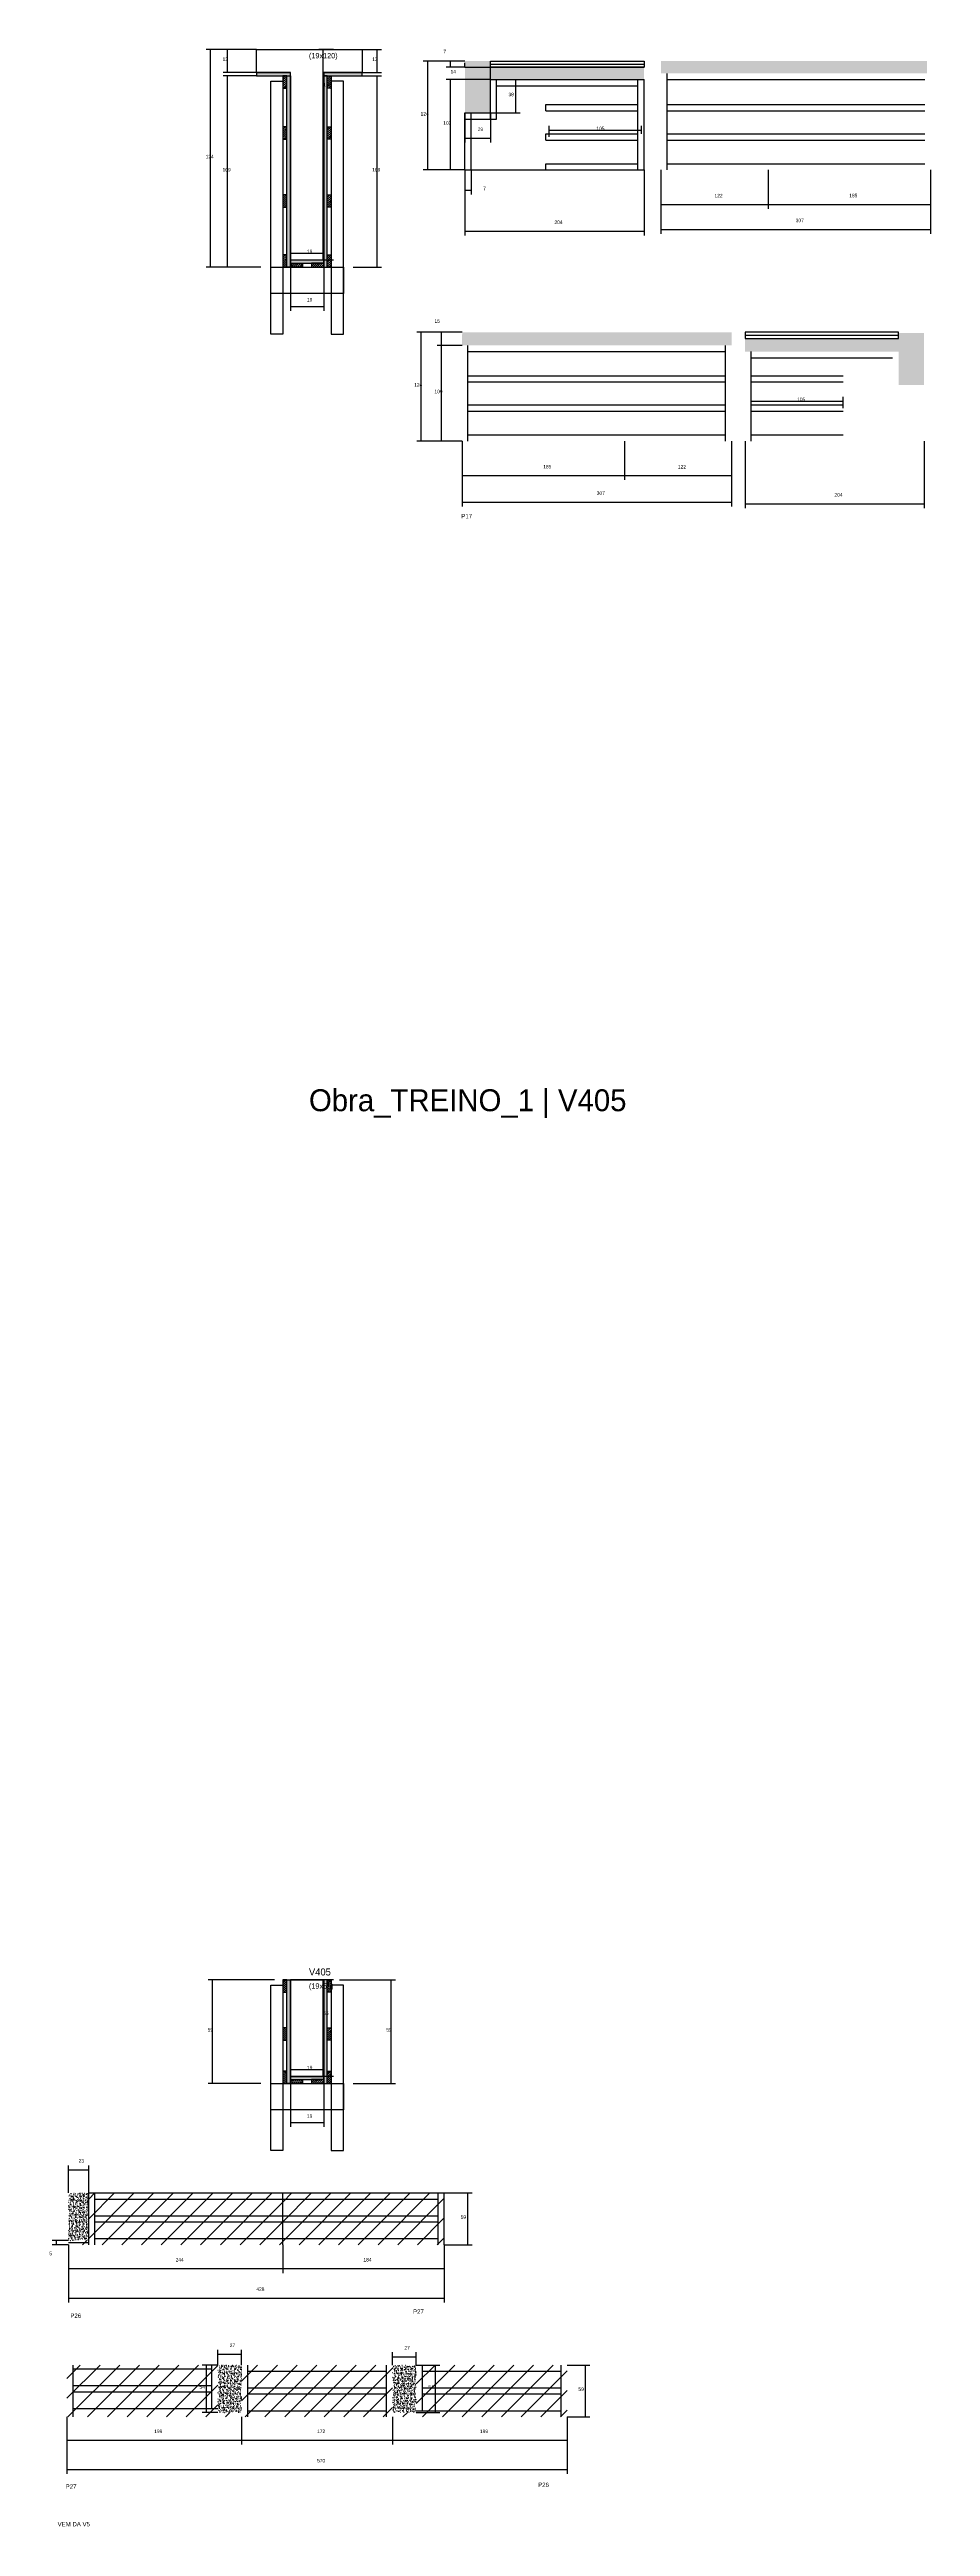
# Model space of a CAD drawing. Header units: metres. Extents: x -65046 to 21926, y -45195 to 1016.
# Drawn here: x 6105 to 7108, y -7223 to -4400 of the extents above; entities that cross this region are included whole.
import ezdxf

# ---------------------------------------------------------------- set-up
doc = ezdxf.new("R2010")
doc.units = ezdxf.units.M
for name, color, linetype in [('CONCRETO', 251, 'Continuous'), ('COTA', 241, 'Continuous'), ('Hachura', 253, 'Continuous'), ('LABEL_ID', 3, 'Continuous'), ('Madeira', 126, 'Continuous'), ('NOMENCLATURA', 7, 'Continuous'), ('Painéis', 200, 'Continuous'), ('REAPROVEITAMENTO', 251, 'Continuous'), ('SARR_2.2x7', 40, 'Continuous'), ('SARR_3.5x7', 81, 'Continuous'), ('SARR_EDITAR', 141, 'Continuous'), ('Texto Seção', 7, 'Continuous')]:
    doc.layers.add(name, color=color, linetype=linetype)

msp = doc.modelspace()

# ---------------------------------------------------------------- hatches: boundary and pattern name
at = {"layer": 'COTA'}
h = msp.add_hatch(dxfattribs=at)
h.set_pattern_fill('AR-CONC', scale=0.03)
h.paths.add_polyline_path([(6606.7, -4472.2), (6606.7, -4434.2), (6606.7, -4434.2), (6781.7, -4434.2), (6781.7, -4434.2), (6781.7, -4420.2), (6781.7, -4420.2), (6606.7, -4420.2), (6606.7, -4420.2), (6606.7, -4413.2), (6606.7, -4413.2), (6577.7, -4413.2), (6577.7, -4413.2), (6577.7, -4472.2), (6577.7, -4472.2), (6606.7, -4472.2)])
h = msp.add_hatch(dxfattribs=at)
h.set_pattern_fill('AR-CONC', scale=0.03)
h.paths.add_polyline_path([(6801, -4413.2), (6801, -4427.2), (6801, -4427.2), (7104.1, -4427.2), (7104.1, -4427.2), (7103.9, -4413.2), (7103.9, -4413.2), (6801, -4413.2)])
h = msp.add_hatch(dxfattribs=at)
h.set_pattern_fill('AR-CONC', scale=0.03)
h.paths.add_polyline_path([(6881.4, -4722.2), (6881.4, -4737.2), (6881.4, -4737.2), (6574.3, -4737.2), (6574.3, -4737.2), (6574.6, -4722.2), (6574.6, -4722.2), (6881.4, -4722.2)])
h = msp.add_hatch(dxfattribs=at)
h.set_pattern_fill('AR-CONC', scale=0.03)
h.paths.add_polyline_path([(7071.7, -4782.2), (7071.7, -4744.2), (7071.7, -4744.2), (6896.8, -4744.2), (6896.8, -4744.2), (6896.8, -4729.2), (6896.8, -4729.2), (7071.7, -4729.2), (7071.7, -4729.2), (7071.7, -4723.2), (7071.7, -4723.2), (7100.7, -4723.2), (7100.7, -4723.2), (7100.7, -4782.2), (7100.7, -4782.2), (7071.7, -4782.2)])
h = msp.add_hatch(dxfattribs=at)
h.set_pattern_fill('AR-CONC', scale=0.03)
h.paths.add_polyline_path([(6149.1, -6842.9), (6126.1, -6842.9), (6126.1, -6842.9), (6126.1, -6896.9), (6126.1, -6896.9), (6149.1, -6896.9), (6149.1, -6896.9), (6149.1, -6842.9)])
h = msp.add_hatch(dxfattribs=at)
h.set_pattern_fill('AR-CONC', scale=0.03)
h.paths.add_polyline_path([(6323.3, -7039), (6296.3, -7039), (6296.3, -7093), (6323.3, -7093)])
h = msp.add_hatch(dxfattribs=at)
h.set_pattern_fill('AR-CONC', scale=0.03)
h.paths.add_polyline_path([(6522.3, -7041.2), (6522.3, -7039), (6495.3, -7039), (6495.3, -7093), (6522.3, -7093)])
at = {"layer": 'Hachura'}
h = msp.add_hatch(color=8, dxfattribs=at)
h.dxf.hatch_style = 1
h.paths.add_polyline_path([(6378.8, -4430), (6378.8, -4426), (6378.8, -4426), (6340.1, -4426), (6340.1, -4426), (6340.1, -4430), (6340.1, -4430), (6378.8, -4430)])
h = msp.add_hatch(dxfattribs=at)
h.set_pattern_fill('ANSI31', scale=0.5)
h.paths.add_polyline_path([(6370.4, -4444), (6374.8, -4444), (6374.8, -4444), (6374.8, -4430), (6374.8, -4430), (6370.4, -4430), (6370.4, -4430), (6370.4, -4444)])
h = msp.add_hatch(color=8, dxfattribs=at)
h.dxf.hatch_style = 1
h.paths.add_polyline_path([(6374.8, -4430), (6378.8, -4430), (6378.8, -4430), (6378.8, -4648), (6378.8, -4648), (6374.8, -4648), (6374.8, -4648), (6374.8, -4430)])
h = msp.add_hatch(color=8, dxfattribs=at)
h.dxf.hatch_style = 1
h.paths.add_polyline_path([(6460.7, -4430), (6460.7, -4426), (6460.7, -4426), (6416.8, -4426), (6416.8, -4426), (6416.8, -4430), (6416.8, -4430), (6460.7, -4430)])
h = msp.add_hatch(color=8, dxfattribs=at)
h.dxf.hatch_style = 1
h.paths.add_polyline_path([(6420.8, -4428), (6416.8, -4428), (6416.8, -4428), (6416.8, -4648), (6416.8, -4648), (6420.8, -4648), (6420.8, -4648), (6420.8, -4428)])
h = msp.add_hatch(dxfattribs=at)
h.set_pattern_fill('ANSI31', scale=0.5)
h.paths.add_polyline_path([(6425.2, -4444), (6420.8, -4444), (6420.8, -4444), (6420.8, -4430), (6420.8, -4430), (6425.2, -4430), (6425.2, -4430), (6425.2, -4444)])
h = msp.add_hatch(dxfattribs=at)
h.set_pattern_fill('ANSI31', scale=0.5)
h.paths.add_polyline_path([(6370.4, -4502), (6374.8, -4502), (6374.8, -4502), (6374.8, -4488), (6374.8, -4488), (6370.4, -4488), (6370.4, -4488), (6370.4, -4502)])
h = msp.add_hatch(dxfattribs=at)
h.set_pattern_fill('ANSI31', scale=0.5)
h.paths.add_polyline_path([(6425.2, -4502), (6420.8, -4502), (6420.8, -4502), (6420.8, -4488), (6420.8, -4488), (6425.2, -4488), (6425.2, -4488), (6425.2, -4502)])
h = msp.add_hatch(dxfattribs=at)
h.set_pattern_fill('ANSI31', scale=0.5)
h.paths.add_polyline_path([(6370.4, -4579.7), (6374.8, -4579.7), (6374.8, -4579.7), (6374.8, -4565.7), (6374.8, -4565.7), (6370.4, -4565.7), (6370.4, -4565.7), (6370.4, -4579.7)])
h = msp.add_hatch(dxfattribs=at)
h.set_pattern_fill('ANSI31', scale=0.5)
h.paths.add_polyline_path([(6425.2, -4579.7), (6420.8, -4579.7), (6420.8, -4579.7), (6420.8, -4565.7), (6420.8, -4565.7), (6425.2, -4565.7), (6425.2, -4565.7), (6425.2, -4579.7)])
h = msp.add_hatch(dxfattribs=at)
h.set_pattern_fill('ANSI31', scale=0.5)
h.paths.add_polyline_path([(6370.4, -4648), (6374.8, -4648), (6374.8, -4648), (6374.8, -4634), (6374.8, -4634), (6370.4, -4634), (6370.4, -4634), (6370.4, -4648)])
h = msp.add_hatch(color=8, dxfattribs=at)
h.dxf.hatch_style = 1
h.paths.add_polyline_path([(6416.8, -4643.6), (6416.8, -4640), (6416.8, -4640), (6378.8, -4640), (6378.8, -4640), (6378.8, -4643.6), (6378.8, -4643.6), (6416.8, -4643.6)])
h = msp.add_hatch(dxfattribs=at)
h.set_pattern_fill('ANSI31', scale=0.5)
h.paths.add_polyline_path([(6378.8, -4648), (6378.8, -4643.6), (6378.8, -4643.6), (6392.8, -4643.6), (6392.8, -4643.6), (6392.8, -4648), (6392.8, -4648), (6378.8, -4648)])
h = msp.add_hatch(dxfattribs=at)
h.set_pattern_fill('ANSI31', scale=0.5)
h.paths.add_polyline_path([(6416.8, -4648), (6416.8, -4643.6), (6416.8, -4643.6), (6402.8, -4643.6), (6402.8, -4643.6), (6402.8, -4648), (6402.8, -4648), (6416.8, -4648)])
h = msp.add_hatch(dxfattribs=at)
h.set_pattern_fill('ANSI31', scale=0.5)
h.paths.add_polyline_path([(6425.2, -4648), (6420.8, -4648), (6420.8, -4648), (6420.8, -4634), (6420.8, -4634), (6425.2, -4634), (6425.2, -4634), (6425.2, -4648)])
h = msp.add_hatch(dxfattribs=at)
h.set_pattern_fill('ANSI31', scale=0.5)
h.paths.add_polyline_path([(6370.4, -6614), (6374.8, -6614), (6374.8, -6614), (6374.8, -6600), (6374.8, -6600), (6370.4, -6600), (6370.4, -6600), (6370.4, -6614)])
h = msp.add_hatch(color=8, dxfattribs=at)
h.dxf.hatch_style = 1
h.paths.add_polyline_path([(6378.8, -6600), (6374.8, -6600), (6374.8, -6600), (6374.8, -6718), (6374.8, -6718), (6378.8, -6718), (6378.8, -6718), (6378.8, -6600)])
h = msp.add_hatch(color=8, dxfattribs=at)
h.dxf.hatch_style = 1
h.paths.add_polyline_path([(6420.8, -6600), (6416.8, -6600), (6416.8, -6600), (6416.8, -6718), (6416.8, -6718), (6420.8, -6718), (6420.8, -6718), (6420.8, -6600)])
h = msp.add_hatch(dxfattribs=at)
h.set_pattern_fill('ANSI31', scale=0.5)
h.paths.add_polyline_path([(6425.2, -6614), (6420.8, -6614), (6420.8, -6614), (6420.8, -6600), (6420.8, -6600), (6425.2, -6600), (6425.2, -6600), (6425.2, -6614)])
h = msp.add_hatch(dxfattribs=at)
h.set_pattern_fill('ANSI31', scale=0.5)
h.paths.add_polyline_path([(6370.4, -6668.8), (6374.8, -6668.8), (6374.8, -6668.8), (6374.8, -6654.8), (6374.8, -6654.8), (6370.4, -6654.8), (6370.4, -6654.8), (6370.4, -6668.8)])
h = msp.add_hatch(dxfattribs=at)
h.set_pattern_fill('ANSI31', scale=0.5)
h.paths.add_polyline_path([(6425.2, -6668.8), (6420.8, -6668.8), (6420.8, -6668.8), (6420.8, -6654.8), (6420.8, -6654.8), (6425.2, -6654.8), (6425.2, -6654.8), (6425.2, -6668.8)])
h = msp.add_hatch(dxfattribs=at)
h.set_pattern_fill('ANSI31', scale=0.5)
h.paths.add_polyline_path([(6370.4, -6718), (6374.8, -6718), (6374.8, -6718), (6374.8, -6704), (6374.8, -6704), (6370.4, -6704), (6370.4, -6704), (6370.4, -6718)])
h = msp.add_hatch(color=8, dxfattribs=at)
h.dxf.hatch_style = 1
h.paths.add_polyline_path([(6416.8, -6713.6), (6416.8, -6710), (6416.8, -6710), (6378.8, -6710), (6378.8, -6710), (6378.8, -6713.6), (6378.8, -6713.6), (6416.8, -6713.6)])
h = msp.add_hatch(dxfattribs=at)
h.set_pattern_fill('ANSI31', scale=0.5)
h.paths.add_polyline_path([(6378.8, -6718), (6378.8, -6713.6), (6378.8, -6713.6), (6392.8, -6713.6), (6392.8, -6713.6), (6392.8, -6718), (6392.8, -6718), (6378.8, -6718)])
h = msp.add_hatch(dxfattribs=at)
h.set_pattern_fill('ANSI31', scale=0.5)
h.paths.add_polyline_path([(6416.8, -6718), (6416.8, -6713.6), (6416.8, -6713.6), (6402.8, -6713.6), (6402.8, -6713.6), (6402.8, -6718), (6402.8, -6718), (6416.8, -6718)])
h = msp.add_hatch(dxfattribs=at)
h.set_pattern_fill('ANSI31', scale=0.5)
h.paths.add_polyline_path([(6425.2, -6718), (6420.8, -6718), (6420.8, -6718), (6420.8, -6704), (6420.8, -6704), (6425.2, -6704), (6425.2, -6704), (6425.2, -6718)])
at = {"layer": 'REAPROVEITAMENTO'}
h = msp.add_hatch(dxfattribs=at)
h.set_pattern_fill('ANSI31', scale=5)
h.paths.add_polyline_path([(6149.1, -6896.9), (6126.1, -6896.9), (6126.1, -6896.9), (6126.1, -6901.9), (6126.1, -6901.9), (6370.1, -6901.9), (6370.1, -6901.9), (6370.1, -6842.9), (6370.1, -6842.9), (6149.1, -6842.9), (6149.1, -6842.9), (6149.1, -6896.9)])
h = msp.add_hatch(dxfattribs=at)
h.set_pattern_fill('ANSI31', scale=5)
h.paths.add_polyline_path([(6554.1, -6901.9), (6554.1, -6842.9), (6554.1, -6842.9), (6370.1, -6842.9), (6370.1, -6842.9), (6370.1, -6901.9), (6370.1, -6901.9), (6554.1, -6901.9)])
h = msp.add_hatch(dxfattribs=at)
h.set_pattern_fill('ANSI31', scale=5)
h.paths.add_polyline_path([(6296.3, -7093), (6296.3, -7039), (6296.3, -7039), (6124.3, -7039), (6124.3, -7039), (6124.3, -7098), (6124.3, -7098), (6323.3, -7098), (6323.3, -7098), (6323.3, -7093), (6323.3, -7093), (6296.3, -7093)])
h = msp.add_hatch(dxfattribs=at)
h.set_pattern_fill('ANSI31', scale=5)
h.paths.add_polyline_path([(6495.3, -7098), (6495.3, -7039), (6495.3, -7039), (6323.3, -7039), (6323.3, -7039), (6323.3, -7098), (6323.3, -7098), (6495.3, -7098)])
h = msp.add_hatch(dxfattribs=at)
h.set_pattern_fill('ANSI31', scale=5)
h.paths.add_polyline_path([(6522.3, -7093), (6495.3, -7093), (6495.3, -7093), (6495.3, -7098), (6495.3, -7098), (6694.3, -7098), (6694.3, -7098), (6694.3, -7039), (6694.3, -7039), (6522.3, -7039), (6522.3, -7039), (6522.3, -7093)])

# ---------------------------------------------------------------- linework, layer by layer
at = {"layer": 'CONCRETO'}
for points in [[(6340.1, -4426), (6340.1, -4400), (6460.7, -4400), (6460.7, -4426), (6416.8, -4426), (6416.8, -4640), (6378.8, -4640), (6378.8, -4426)], [(6378.8, -6600), (6378.8, -6600), (6416.8, -6600), (6416.8, -6628), (6416.8, -6628), (6416.8, -6710), (6378.8, -6710), (6378.8, -6600)], [(6378.8, -6710), (6416.8, -6710), (6416.8, -6600), (6378.8, -6600)]]:
    msp.add_lwpolyline(points, close=True, dxfattribs=at)
at = {"layer": 'COTA'}
for p, q in [((6340.1, -4400), (6282.8, -4400)), ((6287.8, -4648), (6287.8, -4400)), ((6340.1, -4400), (6302.1, -4400)), ((6307.1, -4426), (6307.1, -4400)), ((6427.8, -4400), (6411.3, -4400)), ((6416.3, -4640), (6416.3, -4400)), ((6460.7, -4400), (6482.6, -4400)), ((6477.6, -4426), (6477.6, -4400)), ((6340.1, -4426), (6302.1, -4426)), ((6340.1, -4430), (6302.1, -4430)), ((6307.1, -4648), (6307.1, -4430)), ((6460.7, -4426), (6482.6, -4426)), ((6460.7, -4430), (6482.6, -4430)), ((6477.6, -4648), (6477.6, -4430)), ((6577.7, -4413.2), (6556.3, -4413.2)), ((6577.7, -4420.2), (6556.3, -4420.2)), ((6561.3, -4420.2), (6561.3, -4413.2)), ((6577.7, -4420.2), (6577.7, -4415.2)), ((6577.7, -4420.2), (6606.7, -4420.2)), ((6606.7, -4434.2), (6606.7, -4415.2)), ((6606.7, -4434.2), (6556.3, -4434.2)), ((6561.3, -4537.2), (6561.3, -4434.2)), ((6577.7, -4537.2), (6556.3, -4537.2)), ((6577.7, -4537.2), (6577.7, -4611.9)), ((6577.7, -4537.2), (6577.7, -4565.4)), ((6584.7, -4537.2), (6584.7, -4565.4)), ((6781.7, -4537.2), (6781.7, -4611.9)), ((6801, -4537.2), (6801, -4581.6)), ((6801, -4537.2), (6801, -4610)), ((6923, -4537.2), (6923, -4581.6)), ((6923, -4537.2), (6923, -4581.6)), ((7108, -4537.2), (7108, -4581.6)), ((7108, -4537.2), (7108, -4610)), ((6577.7, -4560.4), (6584.7, -4560.4)), ((6801, -4576.6), (6923, -4576.6)), ((6923, -4576.6), (7108, -4576.6)), ((6378.8, -4648), (6378.8, -4627)), ((6416.8, -4648), (6416.8, -4627)), ((6577.7, -4606.9), (6781.7, -4606.9)), ((6801, -4605), (7108, -4605)), ((6345.2, -4648), (6282.8, -4648)), ((6345.2, -4648), (6302.1, -4648)), ((6378.8, -4632), (6416.8, -4632)), ((6378.8, -4648), (6378.8, -4697.7)), ((6427.8, -4640), (6411.3, -4640)), ((6416.8, -4648), (6416.8, -4697.7)), ((6450.4, -4648), (6482.6, -4648)), ((6378.8, -4692.7), (6416.8, -4692.7)), ((6574.4, -4722.2), (6522.9, -4722.2)), ((6527.9, -4846.2), (6527.9, -4722.2)), ((6574.4, -4722.2), (6546.1, -4722.2)), ((6574.4, -4737.2), (6546.1, -4737.2)), ((6574.4, -4737.2), (6546.1, -4737.2)), ((6551.1, -4737.2), (6551.1, -4722.2)), ((6551.1, -4846.2), (6551.1, -4737.2)), ((6574.4, -4846.2), (6522.9, -4846.2)), ((6574.4, -4846.2), (6546.1, -4846.2)), ((6574.4, -4846.2), (6574.4, -4890.6)), ((6574.4, -4846.2), (6574.4, -4920.7)), ((6759.4, -4846.2), (6759.4, -4890.6)), ((6759.4, -4846.2), (6759.4, -4890.6)), ((6881.4, -4846.2), (6881.4, -4890.6)), ((6881.4, -4846.2), (6881.4, -4920.7)), ((6896.8, -4846.2), (6896.8, -4922.6)), ((7100.7, -4846.2), (7100.7, -4922.6)), ((6574.4, -4885.6), (6759.4, -4885.6)), ((6759.4, -4885.6), (6881.4, -4885.6)), ((6574.4, -4915.7), (6881.4, -4915.7)), ((6896.8, -4917.6), (7100.7, -4917.6)), ((6360.8, -6600), (6285.1, -6600)), ((6290.1, -6718), (6290.1, -6600)), ((6427.8, -6600), (6411.3, -6600)), ((6416.3, -6710), (6416.3, -6600)), ((6434.8, -6600), (6498.6, -6600)), ((6493.6, -6718), (6493.6, -6600)), ((6345.2, -6718), (6285.1, -6718)), ((6378.8, -6718), (6378.8, -6697)), ((6378.8, -6702), (6416.8, -6702)), ((6378.8, -6718), (6378.8, -6767.7)), ((6427.8, -6710), (6411.3, -6710)), ((6416.8, -6718), (6416.8, -6697)), ((6416.8, -6718), (6416.8, -6767.7)), ((6450.4, -6718), (6498.6, -6718)), ((6378.8, -6762.7), (6416.8, -6762.7)), ((6554.1, -6842.9), (6586.1, -6842.9)), ((6581.1, -6901.9), (6581.1, -6842.9)), ((6126.1, -6901.9), (6126.1, -6934.1)), ((6126.1, -6901.9), (6126.1, -6967.6)), ((6370.1, -6901.9), (6370.1, -6934.1)), ((6370.1, -6901.9), (6370.1, -6934.1)), ((6554.1, -6901.9), (6554.1, -6934.1)), ((6554.1, -6901.9), (6554.1, -6967.6)), ((6554.1, -6901.9), (6586.1, -6901.9)), ((6126.1, -6929.1), (6370.1, -6929.1)), ((6370.1, -6929.1), (6554.1, -6929.1)), ((6126.1, -6962.6), (6554.1, -6962.6)), ((6296.3, -7039), (6296.3, -7021.6)), ((6296.3, -7026.6), (6323.3, -7026.6)), ((6323.3, -7039), (6323.3, -7021.6)), ((6495.3, -7039), (6495.3, -7024.5)), ((6522.3, -7039), (6522.3, -7024.5)), ((6296.3, -7039), (6278.4, -7039)), ((6283.4, -7093), (6283.4, -7039)), ((6495.3, -7029.5), (6522.3, -7029.5)), ((6522.3, -7039), (6549.1, -7039)), ((6544.1, -7093), (6544.1, -7039)), ((6694.3, -7039), (6720.1, -7039)), ((6715.1, -7098), (6715.1, -7039)), ((6124.3, -7098), (6124.3, -7129.6)), ((6124.3, -7098), (6124.3, -7163.1)), ((6296.3, -7093), (6278.4, -7093)), ((6323.3, -7098), (6323.3, -7129.6)), ((6323.3, -7098), (6323.3, -7129.6)), ((6495.3, -7098), (6495.3, -7129.6)), ((6495.3, -7098), (6495.3, -7129.6)), ((6522.3, -7093), (6549.1, -7093)), ((6694.3, -7098), (6694.3, -7129.6)), ((6694.3, -7098), (6694.3, -7163.1)), ((6694.3, -7098), (6720.1, -7098)), ((6124.3, -7124.6), (6323.3, -7124.6)), ((6323.3, -7124.6), (6495.3, -7124.6)), ((6495.3, -7124.6), (6694.3, -7124.6)), ((6124.3, -7158.1), (6694.3, -7158.1))]:
    msp.add_line(p, q, dxfattribs=at)
at = {"layer": 'Madeira'}
for points in [[(6370.4, -4444), (6374.8, -4444), (6374.8, -4430), (6370.4, -4430)], [(6425.2, -4444), (6420.8, -4444), (6420.8, -4430), (6425.2, -4430)], [(6370.4, -4502), (6374.8, -4502), (6374.8, -4488), (6370.4, -4488)], [(6425.2, -4502), (6420.8, -4502), (6420.8, -4488), (6425.2, -4488)], [(6370.4, -4579.7), (6374.8, -4579.7), (6374.8, -4565.7), (6370.4, -4565.7)], [(6425.2, -4579.7), (6420.8, -4579.7), (6420.8, -4565.7), (6425.2, -4565.7)], [(6370.4, -4648), (6374.8, -4648), (6374.8, -4634), (6370.4, -4634)], [(6378.8, -4648), (6378.8, -4643.6), (6392.8, -4643.6), (6392.8, -4648)], [(6416.8, -4648), (6416.8, -4643.6), (6402.8, -4643.6), (6402.8, -4648)], [(6425.2, -4648), (6420.8, -4648), (6420.8, -4634), (6425.2, -4634)], [(6370.4, -6614), (6374.8, -6614), (6374.8, -6600), (6370.4, -6600)], [(6425.2, -6614), (6420.8, -6614), (6420.8, -6600), (6425.2, -6600)], [(6370.4, -6668.8), (6374.8, -6668.8), (6374.8, -6654.8), (6370.4, -6654.8)], [(6425.2, -6668.8), (6420.8, -6668.8), (6420.8, -6654.8), (6425.2, -6654.8)], [(6370.4, -6718), (6374.8, -6718), (6374.8, -6704), (6370.4, -6704)], [(6378.8, -6718), (6378.8, -6713.6), (6392.8, -6713.6), (6392.8, -6718)], [(6416.8, -6718), (6416.8, -6713.6), (6402.8, -6713.6), (6402.8, -6718)], [(6425.2, -6718), (6420.8, -6718), (6420.8, -6704), (6425.2, -6704)]]:
    msp.add_lwpolyline(points, close=True, dxfattribs=at)
at = {"layer": 'Painéis'}
for p, q in [((6340.1, -4426), (6378.8, -4426)), ((6416.8, -4426), (6460.7, -4426)), ((6577.7, -4413.2), (6530.3, -4413.2)), ((6535.3, -4537.2), (6535.3, -4413.2)), ((6606.7, -4413.2), (6781.7, -4413.2)), ((6606.7, -4420.2), (6606.7, -4413.2)), ((6606.7, -4420.2), (6781.7, -4420.2)), ((6606.7, -4434.2), (6781.7, -4434.2)), ((6606.7, -4472.2), (6606.7, -4434.2)), ((6606.7, -4434.2), (6640.5, -4434.2)), ((6635.5, -4472.2), (6635.5, -4434.2)), ((6781.7, -4537.2), (6781.7, -4434.2)), ((6577.7, -4472.2), (6606.7, -4472.2)), ((6577.7, -4537.2), (6577.7, -4472.2)), ((6577.7, -4472.2), (6577.7, -4506)), ((6606.7, -4472.2), (6640.5, -4472.2)), ((6606.7, -4472.2), (6606.7, -4506)), ((6673.7, -4499.6), (6673.7, -4487)), ((6778.7, -4496.1), (6778.7, -4487)), ((6577.7, -4501), (6606.7, -4501)), ((6673.7, -4492), (6778.7, -4492)), ((6577.7, -4537.2), (6530.3, -4537.2)), ((6577.7, -4537.2), (6781.7, -4537.2)), ((6903.7, -4805.1), (6903.7, -4795.7)), ((7008.7, -4808.6), (7008.7, -4795.7)), ((6903.7, -4800.7), (7008.7, -4800.7)), ((6378.8, -6718), (6378.8, -6600)), ((6416.8, -6718), (6416.8, -6600)), ((6378.8, -6710), (6416.8, -6710)), ((6378.8, -6713.6), (6378.8, -6710)), ((6416.8, -6713.6), (6416.8, -6710)), ((6126.1, -6842.9), (6126.1, -6811.5)), ((6126.1, -6816.5), (6149.1, -6816.5)), ((6149.1, -6842.9), (6149.1, -6811.5)), ((6149.1, -6842.9), (6554.1, -6842.9)), ((6149.1, -6896.9), (6149.1, -6842.9)), ((6370.1, -6901.9), (6370.1, -6842.9)), ((6554.1, -6901.9), (6554.1, -6842.9)), ((6126.1, -6896.9), (6107.4, -6896.9)), ((6126.1, -6901.9), (6107.4, -6901.9)), ((6112.4, -6901.9), (6112.4, -6896.9))]:
    msp.add_line(p, q, dxfattribs=at)
for points in [[(6378.8, -4430), (6378.8, -4426), (6340.1, -4426), (6340.1, -4430)], [(6374.8, -4430), (6378.8, -4430), (6378.8, -4648), (6374.8, -4648)], [(6460.7, -4430), (6460.7, -4426), (6416.8, -4426), (6416.8, -4430)], [(6420.8, -4430), (6416.8, -4430), (6416.8, -4648), (6420.8, -4648)], [(6781.7, -4420.2), (6606.7, -4420.2), (6606.7, -4413.2), (6781.7, -4413.2)], [(6416.8, -4643.6), (6416.8, -4640), (6378.8, -4640), (6378.8, -4643.6)], [(6896.8, -4729.2), (7071.7, -4729.2), (7071.7, -4722.2), (6896.8, -4722.2)], [(6374.8, -6600), (6378.8, -6600), (6378.8, -6718), (6374.8, -6718)], [(6420.8, -6600), (6416.8, -6600), (6416.8, -6718), (6420.8, -6718)], [(6416.8, -6713.6), (6416.8, -6710), (6378.8, -6710), (6378.8, -6713.6)]]:
    msp.add_lwpolyline(points, close=True, dxfattribs=at)
at = {"layer": 'SARR_2.2x7'}
for p, q in [((6606.7, -4416.7), (6781.7, -4416.7)), ((6807.9, -4537.2), (6807.9, -4427.2)), ((6613.7, -4479.2), (6613.7, -4434.2)), ((6613.7, -4441.2), (6774.7, -4441.2)), ((6774.7, -4537.2), (6774.7, -4434.2)), ((6807.9, -4434.2), (6923, -4434.2)), ((6923, -4434.2), (7101.5, -4434.2)), ((6577.7, -4479.2), (6606.7, -4479.2)), ((6584.7, -4537.2), (6584.7, -4472.2)), ((6606.7, -4479.2), (6606.7, -4472.2)), ((6606.7, -4479.2), (6613.7, -4479.2)), ((6669.7, -4462.8), (6774.7, -4462.8)), ((6669.7, -4469.8), (6669.7, -4462.8)), ((6669.7, -4469.8), (6774.7, -4469.8)), ((6807.9, -4462.8), (6923, -4462.8)), ((6807.9, -4469.8), (6923, -4469.8)), ((6923, -4462.8), (7101.5, -4462.8)), ((6923, -4469.8), (7101.5, -4469.8)), ((6669.7, -4496.1), (6774.7, -4496.1)), ((6669.7, -4503.1), (6669.7, -4496.1)), ((6669.7, -4503.1), (6774.7, -4503.1)), ((6807.9, -4496.1), (6923, -4496.1)), ((6807.9, -4503.1), (6923, -4503.1)), ((6923, -4496.1), (7101.5, -4496.1)), ((6923, -4503.1), (7101.5, -4503.1)), ((6669.7, -4530.2), (6774.7, -4530.2)), ((6669.7, -4537.2), (6669.7, -4530.2)), ((6807.9, -4530.2), (6923, -4530.2)), ((6923, -4530.2), (7101.5, -4530.2)), ((6580.9, -4846.2), (6580.9, -4737.2)), ((6874.5, -4846.2), (6874.5, -4737.2)), ((6896.8, -4725.7), (7071.7, -4725.7)), ((6580.9, -4744.2), (6759.4, -4744.2)), ((6759.4, -4744.2), (6874.5, -4744.2)), ((6903.7, -4846.2), (6903.7, -4744.2)), ((6903.7, -4751.2), (7064.7, -4751.2)), ((6580.9, -4771.8), (6759.4, -4771.8)), ((6580.9, -4778.8), (6759.4, -4778.8)), ((6759.4, -4771.8), (6874.5, -4771.8)), ((6759.4, -4778.8), (6874.5, -4778.8)), ((6903.7, -4771.8), (7008.7, -4771.8)), ((6903.7, -4778.8), (7008.7, -4778.8)), ((6580.9, -4805.1), (6759.4, -4805.1)), ((6580.9, -4812.1), (6759.4, -4812.1)), ((6759.4, -4805.1), (6874.5, -4805.1)), ((6759.4, -4812.1), (6874.5, -4812.1)), ((6903.7, -4805.1), (7008.7, -4805.1)), ((6903.7, -4812.1), (7008.7, -4812.1)), ((6580.9, -4839.2), (6759.4, -4839.2)), ((6759.4, -4839.2), (6874.5, -4839.2)), ((6903.7, -4839.2), (7008.7, -4839.2)), ((6156.1, -6901.9), (6156.1, -6842.9)), ((6156.1, -6849.9), (6370.1, -6849.9)), ((6370.1, -6849.9), (6547.1, -6849.9)), ((6547.1, -6901.9), (6547.1, -6842.9)), ((6156.1, -6868.9), (6370.1, -6868.9)), ((6156.1, -6875.9), (6370.1, -6875.9)), ((6370.1, -6868.9), (6547.1, -6868.9)), ((6370.1, -6875.9), (6547.1, -6875.9)), ((6156.1, -6894.9), (6370.1, -6894.9)), ((6370.1, -6894.9), (6547.1, -6894.9)), ((6131.3, -7098), (6131.3, -7039)), ((6131.3, -7043.5), (6289.3, -7043.5)), ((6289.3, -7088.5), (6289.3, -7039)), ((6330.3, -7098), (6330.3, -7039)), ((6330.3, -7046), (6488.3, -7046)), ((6488.3, -7098), (6488.3, -7039)), ((6529.3, -7091), (6529.3, -7039)), ((6529.3, -7046), (6687.3, -7046)), ((6687.3, -7098), (6687.3, -7039)), ((6131.3, -7062.5), (6289.3, -7062.5)), ((6131.3, -7069.5), (6289.3, -7069.5)), ((6330.3, -7065), (6488.3, -7065)), ((6330.3, -7072), (6488.3, -7072)), ((6529.3, -7065), (6687.3, -7065)), ((6529.3, -7072), (6687.3, -7072)), ((6131.3, -7088.5), (6296.3, -7088.5)), ((6330.3, -7091), (6488.3, -7091)), ((6522.3, -7091), (6687.3, -7091))]:
    msp.add_line(p, q, dxfattribs=at)
at = {"layer": 'SARR_3.5x7'}
for points in [[(6356.4, -4436), (6370.4, -4436), (6370.4, -4724.4), (6356.4, -4724.4)], [(6439.2, -4436), (6425.2, -4436), (6425.2, -4724.4), (6439.2, -4724.4)], [(6356.4, -4648), (6439.2, -4648), (6439.2, -4678), (6356.4, -4678)], [(6356.4, -6606), (6370.4, -6606), (6370.4, -6794.4), (6356.4, -6794.4)], [(6439.2, -6606), (6425.2, -6606), (6425.2, -6794.4), (6439.2, -6794.4)], [(6356.4, -6718), (6439.2, -6718), (6439.2, -6748), (6356.4, -6748)]]:
    msp.add_lwpolyline(points, close=True, dxfattribs=at)
at = {"layer": 'SARR_EDITAR'}
for p, q in [((6126.1, -6899.4), (6149.1, -6899.4)), ((6149.1, -6901.9), (6149.1, -6896.9))]:
    msp.add_line(p, q, dxfattribs=at)

# ---------------------------------------------------------------- texts
at = {"layer": 'COTA'}
for s, p in [('7', (6553.2, -4404.3)), ('13', (6301.6, -4413)), ('13', (6472.1, -4413)), ('14', (6561.3, -4427.2)), ('120', (6416.3, -4442)), ('103', (6553, -4485.7)), ('124', (6282.3, -4524)), ('109', (6301.6, -4539)), ('109', (6472.1, -4539)), ('7', (6598.5, -4560.4)), ('122', (6862, -4568.5)), ('185', (7015.5, -4568.4)), ('204', (6679.7, -4598.8)), ('307', (6954.5, -4596.8)), ('19', (6397.8, -4632)), ('19', (6397.8, -4687.2)), ('15', (6543, -4711.5)), ('124', (6519.9, -4784.2)), ('109', (6542.9, -4791.7)), ('185', (6666.9, -4877.4)), ('122', (6820.4, -4877.5)), ('307', (6727.9, -4907.5)), ('204', (6998.7, -4909.5)), ('59', (6284.6, -6659)), ('55', (6416.3, -6640)), ('59', (6488.1, -6659)), ('19', (6397.8, -6702)), ('19', (6397.8, -6757.2)), ('59', (6572.9, -6872.4)), ('244', (6248.1, -6921)), ('184', (6462.1, -6921)), ('428', (6340.1, -6954.5)), ('27', (6309.8, -7018.6)), ('27', (6508.8, -7021.4)), ('54', (6275.3, -7066)), ('54', (6536, -7066)), ('59', (6707, -7068.5)), ('199', (6223.8, -7116.5)), ('172', (6409.3, -7116.5)), ('199', (6594.8, -7116.5)), ('570', (6409.3, -7150))]:
    msp.add_text(s, height=4, dxfattribs=at).set_placement(p)
at = {"layer": 'LABEL_ID'}
msp.add_text('Obra_TREINO_1 | V405', height=25, dxfattribs=at).set_placement((6400, -5610))
at = {"layer": 'NOMENCLATURA'}
for s, p in [('P17', (6573.6, -4934.3)), ('P26', (6128.2, -6985.3)), ('P27', (6518.6, -6980.6)), ('P27', (6122.9, -7180)), ('P26', (6661.1, -7178))]:
    msp.add_text(s, height=5, dxfattribs=at).set_placement(p)
at = {"layer": 'Painéis'}
for s, p in [('38', (6627.3, -4453.2)), ('124', (6527.2, -4475.2)), ('105', (6727.4, -4492)), ('29', (6592.2, -4492.9)), ('105', (6956.1, -4800.7)), ('23', (6137.6, -6808.3)), ('5', (6104.3, -6913.9))]:
    msp.add_text(s, height=4, dxfattribs=at).set_placement(p)
at = {"layer": 'Texto Seção'}
for s, height, p in [('(19x120)', 6, (6400, -4410)), ('V405', 8, (6400, -6595)), ('(19x55)', 6, (6400, -6610)), ('VEM DA V5', 5, (6113.7, -7222.9))]:
    msp.add_text(s, height=height, dxfattribs=at).set_placement(p)

doc.saveas('drawing.dxf')
